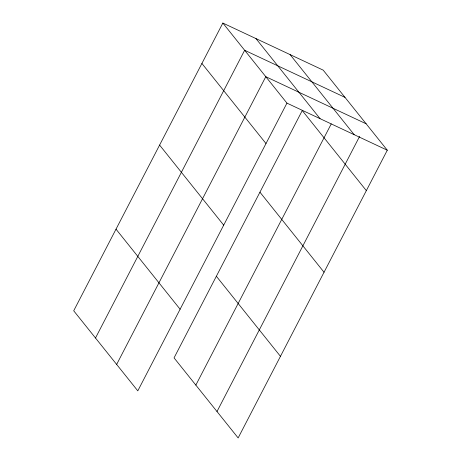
<?xml version="1.0" encoding="UTF-8"?>
<svg xmlns="http://www.w3.org/2000/svg" width="461" height="461" viewBox="0 0 461 461"><rect width="100%" height="100%" fill="white"/><g stroke="black" fill="none" stroke-linecap="round" stroke-linejoin="round"><path stroke-width="0.69" d="M222.853 23.05L73.708 310.783L137.799 390.853L286.949 103.12L222.853 23.05L323.201 70.147L387.292 150.217L238.147 437.95L174.051 357.88L302.249 110.559L366.345 190.629M95.496 338.005L244.647 50.272L344.989 97.369M116.65 364.432L265.795 76.699L366.143 123.796M195.844 385.102L331.246 123.894M216.998 411.523L359.597 136.421M286.949 103.12L387.292 150.217M290.084 54.605L354.181 134.675M255.964 38.591L320.061 118.661M201.906 63.462L265.997 143.538M259.946 192.174L324.043 272.244M159.598 145.077L223.694 225.152M216.359 276.26L280.455 356.336M116.011 229.169L180.107 309.239"/></g></svg>
